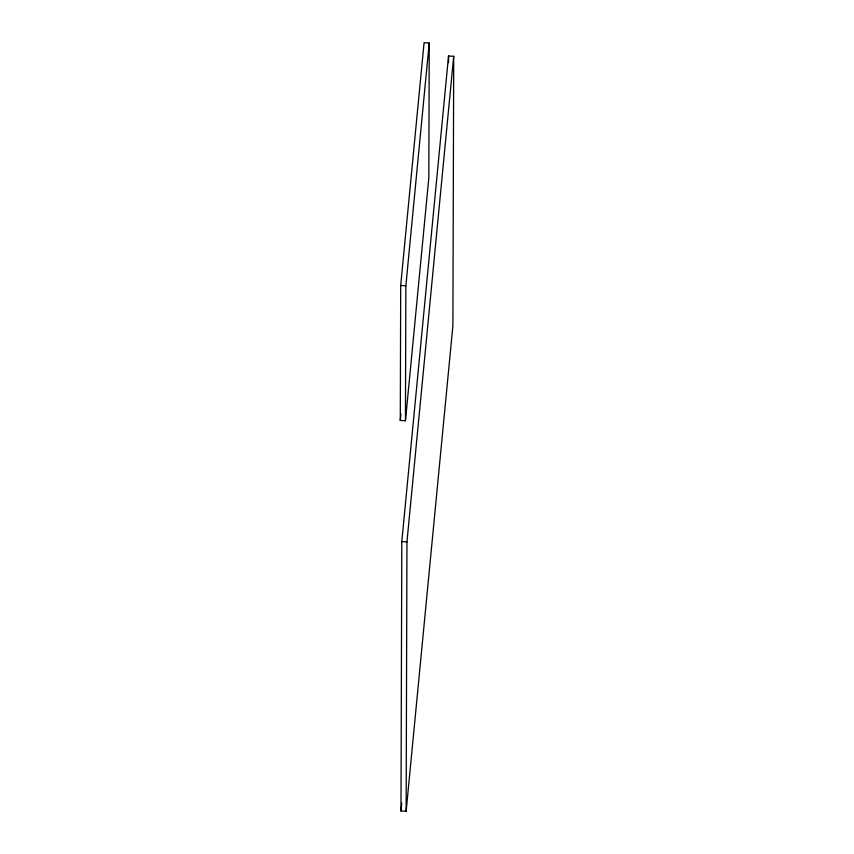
<?xml version="1.0" encoding="UTF-8"?>
<svg xmlns="http://www.w3.org/2000/svg" width="854" height="854" viewBox="0 0 854 854"><rect width="100%" height="100%" fill="white"/><g stroke="black" fill="none" stroke-linecap="round" stroke-linejoin="round"><path stroke-width="1.28" d="M400.291 420.456L400.697 285.482L424.075 42.7L429.231 43.01L428.825 177.984L405.447 420.766L400.291 420.456L400.932 413.816M400.985 810.99L401.796 541.564L448.553 55.99L453.709 56.311L452.898 325.737L406.141 811.3L400.985 810.99L401.743 803.027M405.447 420.766L405.863 285.791L429.231 43.01M406.141 811.3L406.952 541.874L453.709 56.311M448.531 62.662L448.553 55.99M400.697 285.482L405.863 285.791M401.796 541.564L406.952 541.874"/></g></svg>
